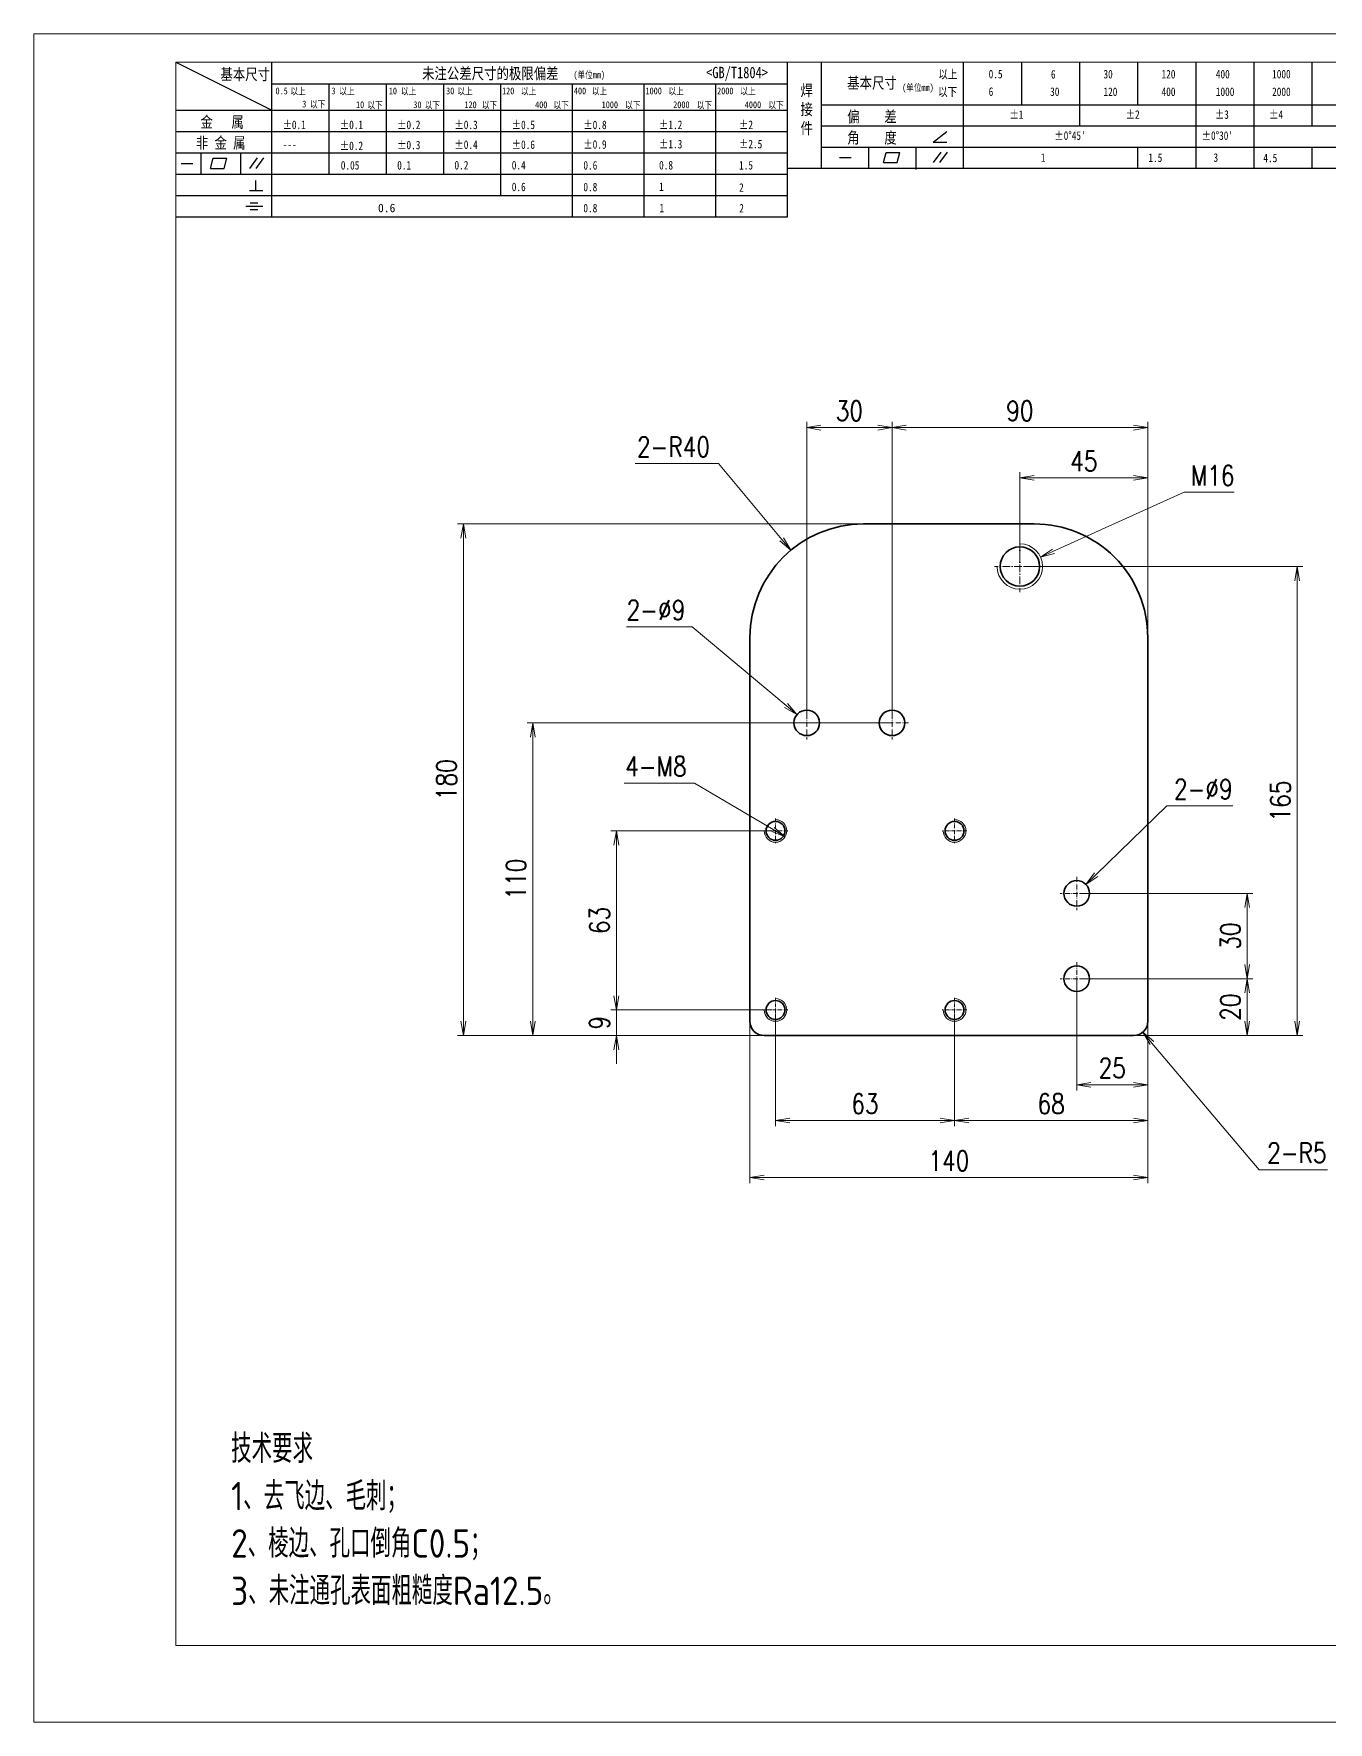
# Model space of a CAD drawing. Header units: millimetres. Extents: x 1333 to 190452, y -42879 to -5704.
# Drawn here: x 172862 to 173317, y -17761 to -17167 of the extents above; entities that cross this region are included whole.
import ezdxf

# ---------------------------------------------------------------- set-up
doc = ezdxf.new("R2010")
doc.units = ezdxf.units.MM
doc.header["$LTSCALE"] = 0.5
doc.linetypes.add('AM_ISO08W050x2', pattern=[9, 6, -0.75, 1.5, -0.75])
doc.linetypes.add('DASHDOT', pattern=[18.5, 12, -3, 0.5, -3])
for name, color, linetype, lineweight in [('中心线', 2, 'AM_ISO08W050x2', 18), ('图框', 7, 'Continuous', 18), ('标注线', 3, 'Continuous', 18)]:
    doc.layers.add(name, color=color, linetype=linetype, lineweight=lineweight)
doc.layers.add('图\\M+19E79\\M+195B6\\M+18E9A', color=7, linetype='Continuous')
doc.layers.add('打印-禁用', color=7, linetype='Continuous', lineweight=15, plot=False)
doc.styles.add('DIM', font='romans.shx', dxfattribs={"width": 0.8, "bigfont": 'bigfont.shx'})
doc.styles.add('国标', font='simfang.ttf', dxfattribs={"width": 0.8})
doc.styles.add('机械长仿宋', font='gbenor.shx', dxfattribs={"height": 1, "bigfont": 'gbcbig.shx'})
doc.dimstyles.new('DEH 1-2$0', dxfattribs={"dimscale": 2, "dimtxt": 3.5, "dimasz": 2.5, "dimexe": 1, "dimexo": 0.625, "dimgap": 1.2, "dimtad": 1, "dimdsep": 46, "dimtxsty": 'DIM', "dimblk": 'OPEN', "dimcen": 0, "dimclrd": 8, "dimclre": 8, "dimclrt": 2, "dimazin": 2, "dimtfac": 0.5, "dimtmove": 0, "dimatfit": 3, "dimldrblk": 'OPEN', "dimfxl": 0, "dimtolj": 2, "dimlwd": 13, "dimlwe": 13, "dimarcsym": 0})
doc.dimstyles.new('DEH 1-2$3', dxfattribs={"dimscale": 2, "dimtxt": 3.5, "dimasz": 2.5, "dimexe": 1, "dimexo": 0.625, "dimgap": 1.2, "dimtad": 1, "dimtoh": 1, "dimdsep": 46, "dimtxsty": 'DIM', "dimblk": 'OPEN', "dimcen": 0, "dimclrd": 8, "dimclre": 8, "dimclrt": 2, "dimazin": 2, "dimtfac": 0.5, "dimtofl": 0, "dimtmove": 0, "dimatfit": 3, "dimldrblk": 'OPEN', "dimfxl": 0, "dimtolj": 2, "dimlwd": 18, "dimlwe": 18, "dimarcsym": 0})
doc.dimstyles.new('DEH 1-2$4', dxfattribs={"dimscale": 2, "dimtxt": 3.5, "dimasz": 2.5, "dimexe": 1, "dimexo": 0.625, "dimgap": 1.2, "dimtad": 1, "dimtoh": 1, "dimdsep": 46, "dimtxsty": 'DIM', "dimblk": 'OPEN', "dimcen": 0, "dimclrd": 8, "dimclre": 8, "dimclrt": 2, "dimazin": 2, "dimtfac": 0.5, "dimtofl": 0, "dimtmove": 0, "dimatfit": 3, "dimldrblk": 'OPEN', "dimfxl": 0, "dimtolj": 2, "dimlwd": 18, "dimlwe": 18, "dimarcsym": 0})

# ---------------------------------------------------------------- blocks, each defined once
blk = doc.blocks.new('GZDEH零件A3图框V01版')
at = {"layer": '图\\M+19E79\\M+195B6\\M+18E9A', "color": 9}
for p, q in [((2882.49, -1554.46), (2899.37, -1562.92)), ((2899.37, -1581.67), (2899.37, -1554.46)), ((2990.09, -1581.67), (2990.09, -1554.46)), ((2996.09, -1573.08), (2996.09, -1554.46)), ((3021.09, -1561.98), (3021.09, -1554.46)), ((3031.31, -1561.98), (3031.31, -1554.46)), ((3041.53, -1561.98), (3041.53, -1554.46)), ((3051.75, -1561.98), (3051.75, -1554.46)), ((3061.98, -1561.98), (3061.98, -1554.46)), ((3072.2, -1561.98), (3072.2, -1554.46)), ((3082.42, -1561.98), (3082.42, -1554.46)), ((2899.37, -1558.24), (2990.09, -1558.24)), ((2909.45, -1574.17), (2909.45, -1558.24)), ((2919.53, -1574.17), (2919.53, -1558.24)), ((2929.61, -1574.17), (2929.61, -1558.24)), ((2939.69, -1577.92), (2939.69, -1558.24)), ((2952.29, -1581.67), (2952.29, -1558.24)), ((2964.89, -1581.67), (2964.89, -1558.24)), ((2977.49, -1581.67), (2977.49, -1558.24)), ((2996.09, -1561.98), (3113.09, -1561.98)), ((3021.09, -1573.08), (3021.09, -1561.98)), ((3041.53, -1565.68), (3041.53, -1561.98)), ((3061.98, -1573.08), (3061.98, -1561.98)), ((3072.2, -1573.08), (3072.2, -1561.98)), ((3082.42, -1565.68), (3082.42, -1561.98)), ((2882.49, -1562.92), (2990.09, -1562.92)), ((2882.49, -1566.67), (2990.09, -1566.67)), ((2996.09, -1565.68), (3113.09, -1565.68)), ((3015.75, -1568.51), (3018.15, -1566.66)), ((2882.49, -1570.42), (2990.09, -1570.42)), ((2886.92, -1574.12), (2886.92, -1570.42)), ((2893.91, -1574.12), (2893.91, -1570.42)), ((2996.09, -1569.38), (3113.09, -1569.38)), ((3004.42, -1573.08), (3004.42, -1569.38)), ((3006.97, -1572.12), (3007.45, -1570.33)), ((3007.45, -1570.33), (3009.86, -1570.33)), ((3009.39, -1572.12), (3009.86, -1570.33)), ((3012.75, -1573.08), (3012.75, -1569.38)), ((3015.75, -1568.51), (3018.15, -1568.51)), ((3015.81, -1572.12), (3017.15, -1570.26)), ((3016.89, -1572.12), (3018.23, -1570.26)), ((3051.75, -1573.08), (3051.75, -1569.38)), ((3082.42, -1573.08), (3082.42, -1569.48)), ((2883.43, -1572.27), (2885.49, -1572.27)), ((2888.59, -1573.16), (2889.07, -1571.37)), ((2888.59, -1573.16), (2891, -1573.16)), ((2889.07, -1571.37), (2891.48, -1571.37)), ((2891, -1573.16), (2891.48, -1571.37)), ((2895.52, -1573.16), (2896.85, -1571.3)), ((2896.6, -1573.16), (2897.94, -1571.3)), ((2990.09, -1573.08), (3113.09, -1573.08)), ((2999.26, -1571.23), (3001.32, -1571.23)), ((3006.97, -1572.12), (3009.39, -1572.12)), ((3012.75, -1573.33), (3012.75, -1573.08)), ((2882.49, -1574.17), (2990.09, -1574.17)), ((2895.42, -1577.05), (2897.81, -1577.05)), ((2896.58, -1577.05), (2896.58, -1575.28)), ((2882.49, -1577.92), (2990.09, -1577.92)), ((2894.79, -1579.77), (2897.77, -1579.77)), ((2895.57, -1579.17), (2896.92, -1579.17)), ((2882.49, -1581.67), (2990.09, -1581.67)), ((2895.57, -1580.37), (2896.93, -1580.37))]:
    blk.add_line(p, q, dxfattribs=at)
at = {"layer": '图框', "linetype": 'Continuous'}
for p, q in [((2882.49, -1554.46), (2882.49, -1832.96)), ((3272.49, -1554.46), (2882.49, -1554.46)), ((2882.49, -1832.96), (3272.49, -1832.96))]:
    blk.add_line(p, q, dxfattribs=at)
at = {"layer": '打印-禁用', "linetype": 'Continuous'}
for p, q in [((2857.49, -1549.46), (2857.49, -1846.46)), ((3277.49, -1549.46), (2857.49, -1549.46)), ((2857.49, -1846.46), (3277.49, -1846.46))]:
    blk.add_line(p, q, dxfattribs=at)
at = {"layer": '图\\M+19E79\\M+195B6\\M+18E9A', "color": 9, "style": '国标', "width": 0.8}
for s, height, p in [('基本尺寸', 2, (2890.33, -1557.58)), ('未注公差尺寸的极限偏差', 2, (2925.81, -1557.44)), ('<GB/T1804>', 2, (2975.78, -1557.27)), ('以上', 1.5, (3016.64, -1557.33)), ('0.5', 1.5, (3025.49, -1557.3)), ('6', 1.5, (3036.45, -1557.34)), ('30', 1.5, (3045.69, -1557.31)), ('120', 1.5, (3055.91, -1557.31)), ('400', 1.5, (3065.46, -1557.31)), ('1000', 1.5, (3075.36, -1557.31)), ('30', 1.2, (2930.04, -1560.11)), ('基本尺寸', 2, (3000.6, -1559.1)), ('以下', 1.5, (3016.58, -1560.43)), ('6', 1.5, (3025.49, -1560.38)), ('30', 1.5, (3036.31, -1560.39)), ('120', 1.5, (3045.69, -1560.41)), ('400', 1.5, (3055.91, -1560.41)), ('1000', 1.5, (3065.46, -1560.41)), ('2000', 1.5, (3075.36, -1560.41)), ('金   属', 2, (2886.82, -1565.98)), ('±0.1', 1.5, (2901.27, -1566.23)), ('±0.1', 1.5, (2911.35, -1566.23)), ('±0.2', 1.5, (2921.43, -1566.23)), ('±0.3', 1.5, (2931.51, -1566.23)), ('±0.5', 1.5, (2941.59, -1566.23)), ('±0.8', 1.5, (2954.19, -1566.23)), ('±1.2', 1.5, (2967.51, -1566.23)), ('±2', 1.5, (2981.58, -1566.23)), ('偏    差', 2, (3000.6, -1565.04)), ('±1', 1.5, (3029.16, -1564.42)), ('±2', 1.5, (3049.61, -1564.42)), ('±3', 1.5, (3065.3, -1564.42)), ('±4', 1.5, (3074.85, -1564.42)), ('非 金 属', 2, (2886.02, -1569.65)), ('±0.3', 1.5, (2921.43, -1569.77)), ('±0.4', 1.5, (2931.51, -1569.71)), ('±0.6', 1.5, (2941.59, -1569.71)), ('±0.9', 1.5, (2954.19, -1569.68)), ('±1.3', 1.5, (2967.51, -1569.62)), ('±2.5', 1.5, (2981.58, -1569.61)), ('角    度', 2, (3000.6, -1568.74)), ("±0%%D45'", 1.5, (3037.06, -1568.12)), ("±0%%D30'", 1.5, (3062.98, -1568.12)), ('---', 1.5, (2901.27, -1569.65)), ('±0.2', 1.5, (2911.35, -1569.92)), ('1', 1.5, (3034.69, -1571.98)), ('1.5', 1.5, (3053.59, -1572.01)), ('3', 1.5, (3065.05, -1571.98)), ('4.5', 1.5, (3073.82, -1572.05)), ('0.1', 1.5, (2921.43, -1573.34)), ('0.2', 1.5, (2931.51, -1573.33)), ('0.4', 1.5, (2941.59, -1573.33)), ('0.6', 1.5, (2954.19, -1573.35)), ('0.8', 1.5, (2967.51, -1573.33)), ('1.5', 1.5, (2981.58, -1573.34)), ('0.6', 1.5, (2941.59, -1577.14)), ('0.8', 1.5, (2954.19, -1577.17)), ('1', 1.5, (2967.51, -1577.12)), ('2', 1.5, (2981.58, -1577.26)), ('0.8', 1.5, (2954.19, -1580.87)), ('1', 1.5, (2967.59, -1580.86)), ('2', 1.5, (2981.62, -1580.89))]:
    blk.add_text(s, height=height, dxfattribs=at).set_placement(p)
at = {"layer": '图\\M+19E79\\M+195B6\\M+18E9A', "color": 9, "lineweight": 15, "style": '国标', "width": 0.8}
for s, p in [('(单位mm)', (2952.44, -1557.27)), ('0.5', (2900.03, -1560.11)), ('以上', (2902.64, -1560.16)), ('3', (2909.88, -1560.11)), ('以上', (2911.25, -1560.16)), ('10', (2919.96, -1560.11)), ('以上', (2922.09, -1560.16)), ('以上', (2932.02, -1560.16)), ('120', (2939.88, -1560.11)), ('以上', (2943.21, -1560.16)), ('400', (2952.52, -1560.11)), ('以上', (2955.68, -1560.16)), ('1000', (2965.12, -1560.11)), ('以上', (2969.16, -1560.16)), ('2000', (2977.72, -1560.11)), ('以上', (2981.8, -1560.16)), ('(单位mm)', (3010.27, -1559.51)), ('3', (2904.73, -1562.41)), ('以下', (2906.1, -1562.46)), ('10', (2914.19, -1562.54)), ('以下', (2916.18, -1562.59)), ('30', (2924.27, -1562.54)), ('以下', (2926.26, -1562.59)), ('120', (2933.26, -1562.54)), ('以下', (2936.34, -1562.59)), ('400', (2945.7, -1562.54)), ('以下', (2948.94, -1562.59)), ('1000', (2957.41, -1562.54)), ('以下', (2961.54, -1562.59)), ('2000', (2969.99, -1562.54)), ('以下', (2974.14, -1562.59)), ('4000', (2982.59, -1562.54)), ('以下', (2986.74, -1562.59))]:
    blk.add_text(s, height=1.2, dxfattribs=at).set_placement(p)
at = {"layer": '图\\M+19E79\\M+195B6\\M+18E9A', "color": 9, "lineweight": 13, "style": '国标'}
blk.add_text('0.6', height=1.5, dxfattribs=at).set_placement((2918.05, -1580.85))
at = {"layer": '图\\M+19E79\\M+195B6\\M+18E9A', "color": 9, "insert": (2992.39, -1558.41), "char_height": 2, "width": 3.1877, "attachment_point": 1, "style": '国标'}
blk.add_mtext('焊\\P接\\P件', dxfattribs=at)
at = {"layer": '图\\M+19E79\\M+195B6\\M+18E9A', "color": 9, "insert": (2911.51, -1573.37), "char_height": 1.5, "attachment_point": 7, "style": '国标'}
blk.add_mtext_dynamic_manual_height_columns('0.05', width=5.1982, gutter_width=12.5, heights=[0], dxfattribs=at)
blk = doc.blocks.new('DEH A3')
at = {"layer": '图框'}
blk.add_blockref('GZDEH零件A3图框V01版', (-2857.49, 1846.46), dxfattribs=at)
blk = doc.blocks.new('_Open')
at = {"color": 0, "linetype": 'ByBlock', "lineweight": -2}
for p, q in [((-1, 0.17), (0, 0)), ((-1, -0.17), (0, 0)), ((0, 0), (-1, 0))]:
    blk.add_line(p, q, dxfattribs=at)
blk = doc.blocks.new('*D39')
at = {"layer": 'Defpoints', "color": 0, "transparency": 16777216}
for p in [(173012.92, -17339.27), (173153.76, -17339.27), (173118.76, -17519.27)]:
    blk.add_point(p, dxfattribs=at)
at = {"layer": '标注线', "color": 8, "lineweight": 13, "transparency": 16777216}
for p, q in [((173152.51, -17339.27), (173010.92, -17339.27)), ((173012.92, -17514.27), (173012.92, -17344.27)), ((173117.51, -17519.27), (173010.92, -17519.27))]:
    blk.add_line(p, q, dxfattribs=at)
at = {"layer": '标注线', "color": 8, "lineweight": 13, "transparency": 16777216, "xscale": 5, "yscale": 5, "zscale": 5}
for p, rotation in [((173012.92, -17339.27), 90), ((173012.92, -17519.27), 270)]:
    blk.add_blockref('_Open', p, dxfattribs=dict(at, rotation=rotation))
at = {"layer": '标注线', "color": 2, "transparency": 16777216, "insert": (173007.02, -17429.27), "char_height": 7, "attachment_point": 5, "rotation": 90, "style": 'DIM'}
blk.add_mtext('\\A2;180', dxfattribs=at)
blk = doc.blocks.new('*D40')
at = {"layer": 'Defpoints', "color": 0, "transparency": 16777216}
for p in [(173113.76, -17514.27), (173253.76, -17514.27), (173253.76, -17569.24)]:
    blk.add_point(p, dxfattribs=at)
at = {"layer": '标注线', "color": 8, "lineweight": 13, "transparency": 16777216}
for p, q in [((173113.76, -17515.52), (173113.76, -17571.24)), ((173253.76, -17515.52), (173253.76, -17571.24)), ((173118.76, -17569.24), (173248.76, -17569.24))]:
    blk.add_line(p, q, dxfattribs=at)
at = {"layer": '标注线', "color": 8, "lineweight": 13, "transparency": 16777216, "xscale": 5, "yscale": 5, "zscale": 5, "rotation": 180}
blk.add_blockref('_Open', (173113.76, -17569.24), dxfattribs=at)
at = {"layer": '标注线', "color": 8, "lineweight": 13, "transparency": 16777216, "xscale": 5, "yscale": 5, "zscale": 5}
blk.add_blockref('_Open', (173253.76, -17569.24), dxfattribs=at)
at = {"layer": '标注线', "color": 2, "transparency": 16777216, "insert": (173183.76, -17563.34), "char_height": 7, "attachment_point": 5, "style": 'DIM'}
blk.add_mtext('\\A2;140', dxfattribs=at)
blk = doc.blocks.new('*D41')
at = {"layer": 'Defpoints', "color": 0, "transparency": 16777216}
for p in [(173163.76, -17409.27), (173037.36, -17519.27), (173118.76, -17519.27)]:
    blk.add_point(p, dxfattribs=at)
at = {"layer": '标注线', "color": 8, "lineweight": 13, "transparency": 16777216}
for p, q in [((173162.51, -17409.27), (173035.36, -17409.27)), ((173037.36, -17414.27), (173037.36, -17514.27)), ((173117.51, -17519.27), (173035.36, -17519.27))]:
    blk.add_line(p, q, dxfattribs=at)
at = {"layer": '标注线', "color": 8, "lineweight": 13, "transparency": 16777216, "xscale": 5, "yscale": 5, "zscale": 5}
for p, rotation in [((173037.36, -17409.27), 90), ((173037.36, -17519.27), 270)]:
    blk.add_blockref('_Open', p, dxfattribs=dict(at, rotation=rotation))
at = {"layer": '标注线', "color": 2, "transparency": 16777216, "insert": (173031.46, -17464.27), "char_height": 7, "attachment_point": 5, "rotation": 90, "style": 'DIM'}
blk.add_mtext('\\A2;110', dxfattribs=at)
blk = doc.blocks.new('*D42')
at = {"layer": 'Defpoints', "color": 0, "transparency": 16777216}
for p in [(173122.76, -17510.27), (173066.77, -17519.27), (173118.76, -17519.27)]:
    blk.add_point(p, dxfattribs=at)
at = {"layer": '标注线', "color": 8, "lineweight": 13, "transparency": 16777216}
for p, q in [((173066.77, -17505.27), (173066.77, -17500.27)), ((173121.51, -17510.27), (173064.77, -17510.27)), ((173066.77, -17510.27), (173066.77, -17519.27)), ((173117.51, -17519.27), (173064.77, -17519.27)), ((173066.77, -17524.27), (173066.77, -17529.27))]:
    blk.add_line(p, q, dxfattribs=at)
at = {"layer": '标注线', "color": 8, "lineweight": 13, "transparency": 16777216, "xscale": 5, "yscale": 5, "zscale": 5}
for p, rotation in [((173066.77, -17510.27), 270), ((173066.77, -17519.27), 90)]:
    blk.add_blockref('_Open', p, dxfattribs=dict(at, rotation=rotation))
at = {"layer": '标注线', "color": 2, "transparency": 16777216, "insert": (173060.87, -17514.77), "char_height": 7, "attachment_point": 5, "rotation": 90, "style": 'DIM'}
blk.add_mtext('\\A2;9', dxfattribs=at)
blk = doc.blocks.new('*D43')
at = {"layer": 'Defpoints', "color": 0, "transparency": 16777216}
for p in [(173066.77, -17447.27), (173122.76, -17447.27), (173122.76, -17510.27)]:
    blk.add_point(p, dxfattribs=at)
at = {"layer": '标注线', "color": 8, "lineweight": 13, "transparency": 16777216}
for p, q in [((173121.51, -17447.27), (173064.77, -17447.27)), ((173066.77, -17505.27), (173066.77, -17452.27)), ((173121.51, -17510.27), (173064.77, -17510.27))]:
    blk.add_line(p, q, dxfattribs=at)
at = {"layer": '标注线', "color": 8, "lineweight": 13, "transparency": 16777216, "xscale": 5, "yscale": 5, "zscale": 5}
for p, rotation in [((173066.77, -17447.27), 90), ((173066.77, -17510.27), 270)]:
    blk.add_blockref('_Open', p, dxfattribs=dict(at, rotation=rotation))
at = {"layer": '标注线', "color": 2, "transparency": 16777216, "insert": (173060.87, -17478.77), "char_height": 7, "attachment_point": 5, "rotation": 90, "style": 'DIM'}
blk.add_mtext('\\A2;63', dxfattribs=at)
blk = doc.blocks.new('*D44')
at = {"layer": 'Defpoints', "color": 0, "transparency": 16777216}
for p in [(173228.76, -17499.27), (173248.76, -17519.27), (173288.71, -17519.27)]:
    blk.add_point(p, dxfattribs=at)
at = {"layer": '标注线', "color": 8, "lineweight": 13, "transparency": 16777216}
for p, q in [((173230.01, -17499.27), (173290.71, -17499.27)), ((173288.71, -17504.27), (173288.71, -17514.27)), ((173250.01, -17519.27), (173290.71, -17519.27))]:
    blk.add_line(p, q, dxfattribs=at)
at = {"layer": '标注线', "color": 8, "lineweight": 13, "transparency": 16777216, "xscale": 5, "yscale": 5, "zscale": 5}
for p, rotation in [((173288.71, -17499.27), 90), ((173288.71, -17519.27), 270)]:
    blk.add_blockref('_Open', p, dxfattribs=dict(at, rotation=rotation))
at = {"layer": '标注线', "color": 2, "transparency": 16777216, "insert": (173282.81, -17509.27), "char_height": 7, "attachment_point": 5, "rotation": 90, "style": 'DIM'}
blk.add_mtext('\\A2;20', dxfattribs=at)
blk = doc.blocks.new('*D45')
at = {"layer": 'Defpoints', "color": 0, "transparency": 16777216}
for p in [(173228.76, -17469.27), (173288.71, -17469.27), (173228.76, -17499.27)]:
    blk.add_point(p, dxfattribs=at)
at = {"layer": '标注线', "color": 8, "lineweight": 13, "transparency": 16777216}
for p, q in [((173230.01, -17469.27), (173290.71, -17469.27)), ((173288.71, -17494.27), (173288.71, -17474.27)), ((173230.01, -17499.27), (173290.71, -17499.27))]:
    blk.add_line(p, q, dxfattribs=at)
at = {"layer": '标注线', "color": 8, "lineweight": 13, "transparency": 16777216, "xscale": 5, "yscale": 5, "zscale": 5}
for p, rotation in [((173288.71, -17469.27), 90), ((173288.71, -17499.27), 270)]:
    blk.add_blockref('_Open', p, dxfattribs=dict(at, rotation=rotation))
at = {"layer": '标注线', "color": 2, "transparency": 16777216, "insert": (173282.81, -17484.27), "char_height": 7, "attachment_point": 5, "rotation": 90, "style": 'DIM'}
blk.add_mtext('\\A2;30', dxfattribs=at)
blk = doc.blocks.new('*D46')
at = {"layer": 'Defpoints', "color": 0, "transparency": 16777216}
for p in [(173208.76, -17354.27), (173306.31, -17354.27), (173248.76, -17519.27)]:
    blk.add_point(p, dxfattribs=at)
at = {"layer": '标注线', "color": 8, "lineweight": 13, "transparency": 16777216}
for p, q in [((173210.01, -17354.27), (173308.31, -17354.27)), ((173306.31, -17514.27), (173306.31, -17359.27)), ((173250.01, -17519.27), (173308.31, -17519.27))]:
    blk.add_line(p, q, dxfattribs=at)
at = {"layer": '标注线', "color": 8, "lineweight": 13, "transparency": 16777216, "xscale": 5, "yscale": 5, "zscale": 5}
for p, rotation in [((173306.31, -17354.27), 90), ((173306.31, -17519.27), 270)]:
    blk.add_blockref('_Open', p, dxfattribs=dict(at, rotation=rotation))
at = {"layer": '标注线', "color": 2, "transparency": 16777216, "insert": (173300.41, -17436.77), "char_height": 7, "attachment_point": 5, "rotation": 90, "style": 'DIM'}
blk.add_mtext('\\A2;165', dxfattribs=at)
blk = doc.blocks.new('*D47')
at = {"layer": 'Defpoints', "color": 0, "transparency": 16777216}
for p in [(173228.76, -17499.27), (173253.76, -17514.27), (173253.76, -17536.6)]:
    blk.add_point(p, dxfattribs=at)
at = {"layer": '标注线', "color": 8, "lineweight": 13, "transparency": 16777216}
for p, q in [((173228.76, -17500.52), (173228.76, -17538.6)), ((173253.76, -17515.52), (173253.76, -17538.6)), ((173233.76, -17536.6), (173248.76, -17536.6))]:
    blk.add_line(p, q, dxfattribs=at)
at = {"layer": '标注线', "color": 8, "lineweight": 13, "transparency": 16777216, "xscale": 5, "yscale": 5, "zscale": 5, "rotation": 180}
blk.add_blockref('_Open', (173228.76, -17536.6), dxfattribs=at)
at = {"layer": '标注线', "color": 8, "lineweight": 13, "transparency": 16777216, "xscale": 5, "yscale": 5, "zscale": 5}
blk.add_blockref('_Open', (173253.76, -17536.6), dxfattribs=at)
at = {"layer": '标注线', "color": 2, "transparency": 16777216, "insert": (173241.26, -17530.7), "char_height": 7, "attachment_point": 5, "style": 'DIM'}
blk.add_mtext('\\A2;25', dxfattribs=at)
blk = doc.blocks.new('*D48')
at = {"layer": 'Defpoints', "color": 0, "transparency": 16777216}
for p in [(173185.76, -17510.27), (173253.76, -17514.27), (173253.76, -17549.15)]:
    blk.add_point(p, dxfattribs=at)
at = {"layer": '标注线', "color": 8, "lineweight": 13, "transparency": 16777216}
for p, q in [((173185.76, -17511.52), (173185.76, -17551.15)), ((173253.76, -17515.52), (173253.76, -17551.15)), ((173190.76, -17549.15), (173248.76, -17549.15))]:
    blk.add_line(p, q, dxfattribs=at)
at = {"layer": '标注线', "color": 8, "lineweight": 13, "transparency": 16777216, "xscale": 5, "yscale": 5, "zscale": 5, "rotation": 180}
blk.add_blockref('_Open', (173185.76, -17549.15), dxfattribs=at)
at = {"layer": '标注线', "color": 8, "lineweight": 13, "transparency": 16777216, "xscale": 5, "yscale": 5, "zscale": 5}
blk.add_blockref('_Open', (173253.76, -17549.15), dxfattribs=at)
at = {"layer": '标注线', "color": 2, "transparency": 16777216, "insert": (173219.76, -17543.25), "char_height": 7, "attachment_point": 5, "style": 'DIM'}
blk.add_mtext('\\A2;68', dxfattribs=at)
blk = doc.blocks.new('*D49')
at = {"layer": 'Defpoints', "color": 0, "transparency": 16777216}
for p in [(173122.76, -17510.27), (173185.76, -17510.27), (173185.76, -17549.15)]:
    blk.add_point(p, dxfattribs=at)
at = {"layer": '标注线', "color": 8, "lineweight": 13, "transparency": 16777216}
for p, q in [((173122.76, -17511.52), (173122.76, -17551.15)), ((173185.76, -17511.52), (173185.76, -17551.15)), ((173127.76, -17549.15), (173180.76, -17549.15))]:
    blk.add_line(p, q, dxfattribs=at)
at = {"layer": '标注线', "color": 8, "lineweight": 13, "transparency": 16777216, "xscale": 5, "yscale": 5, "zscale": 5, "rotation": 180}
blk.add_blockref('_Open', (173122.76, -17549.15), dxfattribs=at)
at = {"layer": '标注线', "color": 8, "lineweight": 13, "transparency": 16777216, "xscale": 5, "yscale": 5, "zscale": 5}
blk.add_blockref('_Open', (173185.76, -17549.15), dxfattribs=at)
at = {"layer": '标注线', "color": 2, "transparency": 16777216, "insert": (173154.26, -17543.25), "char_height": 7, "attachment_point": 5, "style": 'DIM'}
blk.add_mtext('\\A2;63', dxfattribs=at)
blk = doc.blocks.new('*D50')
at = {"layer": 'Defpoints', "color": 0, "transparency": 16777216}
for p in [(173253.76, -17323.07), (173208.76, -17354.27), (173253.76, -17379.27)]:
    blk.add_point(p, dxfattribs=at)
at = {"layer": '标注线', "color": 8, "lineweight": 13, "transparency": 16777216}
for p, q in [((173208.76, -17353.02), (173208.76, -17321.07)), ((173213.76, -17323.07), (173248.76, -17323.07)), ((173253.76, -17378.02), (173253.76, -17321.07))]:
    blk.add_line(p, q, dxfattribs=at)
at = {"layer": '标注线', "color": 8, "lineweight": 13, "transparency": 16777216, "xscale": 5, "yscale": 5, "zscale": 5, "rotation": 180}
blk.add_blockref('_Open', (173208.76, -17323.07), dxfattribs=at)
at = {"layer": '标注线', "color": 8, "lineweight": 13, "transparency": 16777216, "xscale": 5, "yscale": 5, "zscale": 5}
blk.add_blockref('_Open', (173253.76, -17323.07), dxfattribs=at)
at = {"layer": '标注线', "color": 2, "transparency": 16777216, "insert": (173231.26, -17317.17), "char_height": 7, "attachment_point": 5, "style": 'DIM'}
blk.add_mtext('\\A2;45', dxfattribs=at)
blk = doc.blocks.new('*D51')
at = {"layer": 'Defpoints', "color": 0, "transparency": 16777216}
for p in [(173163.76, -17305.4), (173253.76, -17379.27), (173163.76, -17409.27)]:
    blk.add_point(p, dxfattribs=at)
at = {"layer": '标注线', "color": 8, "lineweight": 13, "transparency": 16777216}
for p, q in [((173163.76, -17408.02), (173163.76, -17303.4)), ((173248.76, -17305.4), (173168.76, -17305.4)), ((173253.76, -17378.02), (173253.76, -17303.4))]:
    blk.add_line(p, q, dxfattribs=at)
at = {"layer": '标注线', "color": 8, "lineweight": 13, "transparency": 16777216, "xscale": 5, "yscale": 5, "zscale": 5, "rotation": 180}
blk.add_blockref('_Open', (173163.76, -17305.4), dxfattribs=at)
at = {"layer": '标注线', "color": 8, "lineweight": 13, "transparency": 16777216, "xscale": 5, "yscale": 5, "zscale": 5}
blk.add_blockref('_Open', (173253.76, -17305.4), dxfattribs=at)
at = {"layer": '标注线', "color": 2, "transparency": 16777216, "insert": (173208.76, -17299.5), "char_height": 7, "attachment_point": 5, "style": 'DIM'}
blk.add_mtext('\\A2;90', dxfattribs=at)
blk = doc.blocks.new('*D52')
at = {"layer": 'Defpoints', "color": 0, "transparency": 16777216}
for p in [(173133.76, -17305.4), (173133.76, -17409.27), (173163.76, -17409.27)]:
    blk.add_point(p, dxfattribs=at)
at = {"layer": '标注线', "color": 8, "lineweight": 13, "transparency": 16777216}
for p, q in [((173133.76, -17408.02), (173133.76, -17303.4)), ((173158.76, -17305.4), (173138.76, -17305.4)), ((173163.76, -17408.02), (173163.76, -17303.4))]:
    blk.add_line(p, q, dxfattribs=at)
at = {"layer": '标注线', "color": 8, "lineweight": 13, "transparency": 16777216, "xscale": 5, "yscale": 5, "zscale": 5, "rotation": 180}
blk.add_blockref('_Open', (173133.76, -17305.4), dxfattribs=at)
at = {"layer": '标注线', "color": 8, "lineweight": 13, "transparency": 16777216, "xscale": 5, "yscale": 5, "zscale": 5}
blk.add_blockref('_Open', (173163.76, -17305.4), dxfattribs=at)
at = {"layer": '标注线', "color": 2, "transparency": 16777216, "insert": (173148.76, -17299.5), "char_height": 7, "attachment_point": 5, "style": 'DIM'}
blk.add_mtext('\\A2;30', dxfattribs=at)
blk = doc.blocks.new('*D53')
at = {"layer": 'Defpoints', "color": 0, "transparency": 16777216}
for p in [(173128.15, -17348.55), (173153.76, -17379.27)]:
    blk.add_point(p, dxfattribs=at)
at = {"layer": '标注线', "color": 8, "lineweight": 18, "transparency": 16777216}
for p, q in [((173073.38, -17318.04), (173102.71, -17318.04)), ((173102.71, -17318.04), (173124.95, -17344.71))]:
    blk.add_line(p, q, dxfattribs=at)
at = {"layer": '标注线', "color": 8, "lineweight": 18, "transparency": 16777216, "xscale": 5, "yscale": 5, "zscale": 5, "rotation": 309.817427929498}
blk.add_blockref('_Open', (173128.15, -17348.55), dxfattribs=at)
at = {"layer": '标注线', "color": 2, "transparency": 16777216, "insert": (173086.85, -17312.14), "char_height": 7, "attachment_point": 5, "style": 'DIM'}
blk.add_mtext('\\A2;{\\Fromans,bigfont|c134;2-}R40', dxfattribs=at)
blk = doc.blocks.new('*D54')
at = {"layer": 'Defpoints', "color": 0, "transparency": 16777216}
for p in [(173248.76, -17514.27), (173252, -17518.09)]:
    blk.add_point(p, dxfattribs=at)
at = {"layer": '标注线', "color": 8, "lineweight": 18, "transparency": 16777216}
for p, q in [((173293, -17566.46), (173255.23, -17521.9)), ((173317, -17566.46), (173293, -17566.46))]:
    blk.add_line(p, q, dxfattribs=at)
at = {"layer": '标注线', "color": 8, "lineweight": 18, "transparency": 16777216, "xscale": 5, "yscale": 5, "zscale": 5, "rotation": 130.2853393780395}
blk.add_blockref('_Open', (173252, -17518.09), dxfattribs=at)
at = {"layer": '标注线', "color": 2, "transparency": 16777216, "insert": (173306.2, -17560.56), "char_height": 7, "attachment_point": 5, "style": 'DIM'}
blk.add_mtext('\\A2;{\\Fromans,bigfont|c134;2-}R5', dxfattribs=at)
blk = doc.blocks.new('*D55')
at = {"layer": 'Defpoints', "color": 0, "transparency": 16777216}
for p in [(173130.32, -17406.38), (173137.21, -17412.17)]:
    blk.add_point(p, dxfattribs=at)
at = {"layer": '标注线', "color": 8, "lineweight": 18, "transparency": 16777216}
for p, q in [((173070.29, -17375.47), (173093.49, -17375.47)), ((173093.49, -17375.47), (173126.49, -17403.17))]:
    blk.add_line(p, q, dxfattribs=at)
at = {"layer": '标注线', "color": 8, "lineweight": 18, "transparency": 16777216, "xscale": 5, "yscale": 5, "zscale": 5, "rotation": 319.9893036452985}
blk.add_blockref('_Open', (173130.32, -17406.38), dxfattribs=at)
at = {"layer": '标注线', "color": 2, "transparency": 16777216, "insert": (173080.69, -17369.57), "char_height": 7, "attachment_point": 5, "style": 'DIM'}
blk.add_mtext('\\A2;2-%%c9', dxfattribs=at)
blk = doc.blocks.new('*D56')
at = {"layer": 'Defpoints', "color": 0, "transparency": 16777216}
for p in [(173231.99, -17466.14), (173225.53, -17472.41)]:
    blk.add_point(p, dxfattribs=at)
at = {"layer": '标注线', "color": 8, "lineweight": 18, "transparency": 16777216}
for p, q in [((173260.49, -17438.47), (173235.58, -17462.66)), ((173283.69, -17438.47), (173260.49, -17438.47))]:
    blk.add_line(p, q, dxfattribs=at)
at = {"layer": '标注线', "color": 8, "lineweight": 18, "transparency": 16777216, "xscale": 5, "yscale": 5, "zscale": 5, "rotation": 224.151384150143}
blk.add_blockref('_Open', (173231.99, -17466.14), dxfattribs=at)
at = {"layer": '标注线', "color": 2, "transparency": 16777216, "insert": (173273.29, -17432.57), "char_height": 7, "attachment_point": 5, "style": 'DIM'}
blk.add_mtext('\\A2;2-%%c9', dxfattribs=at)
blk = doc.blocks.new('*D57')
at = {"layer": 'Defpoints', "color": 0, "transparency": 16777216}
for p in [(173119.32, -17445.24), (173126.21, -17449.31)]:
    blk.add_point(p, dxfattribs=at)
at = {"layer": '标注线', "color": 8, "lineweight": 18, "transparency": 16777216}
for p, q in [((173069.48, -17430.45), (173094.28, -17430.45)), ((173094.28, -17430.45), (173121.9, -17446.76))]:
    blk.add_line(p, q, dxfattribs=at)
at = {"layer": '标注线', "color": 8, "lineweight": 18, "transparency": 16777216, "xscale": 5, "yscale": 5, "zscale": 5, "rotation": 329.4373360448885}
blk.add_blockref('_Open', (173126.21, -17449.31), dxfattribs=at)
at = {"layer": '标注线', "color": 2, "transparency": 16777216, "insert": (173080.68, -17424.55), "char_height": 7, "attachment_point": 5, "style": 'DIM'}
blk.add_mtext('\\A2;4-M8', dxfattribs=at)
blk = doc.blocks.new('*D58')
at = {"layer": 'Defpoints', "color": 0, "transparency": 16777216}
for p in [(173216.05, -17350.98), (173201.47, -17357.57)]:
    blk.add_point(p, dxfattribs=at)
at = {"layer": '标注线', "color": 8, "lineweight": 18, "transparency": 16777216}
for p, q in [((173266.58, -17328.13), (173220.61, -17348.92)), ((173284.18, -17328.13), (173266.58, -17328.13))]:
    blk.add_line(p, q, dxfattribs=at)
at = {"layer": '标注线', "color": 8, "lineweight": 18, "transparency": 16777216, "xscale": 5, "yscale": 5, "zscale": 5, "rotation": 204.3341070609768}
blk.add_blockref('_Open', (173216.05, -17350.98), dxfattribs=at)
at = {"layer": '标注线', "color": 2, "transparency": 16777216, "insert": (173276.58, -17322.23), "char_height": 7, "attachment_point": 5, "style": 'DIM'}
blk.add_mtext('\\A2;M16', dxfattribs=at)

msp = doc.modelspace()

# ---------------------------------------------------------------- linework, layer by layer
at = {"color": 7, "lineweight": 35}
for p, q in [((173213.763, -17339.273), (173153.763, -17339.273)), ((173113.763, -17379.273), (173113.763, -17514.273)), ((173253.763, -17514.273), (173253.763, -17379.273)), ((173118.763, -17519.273), (173248.763, -17519.273))]:
    msp.add_line(p, q, dxfattribs=at)
for centre, radius in [((173208.763, -17354.273), 6.918), ((173133.763, -17409.273), 4.5), ((173163.763, -17409.273), 4.5), ((173122.763, -17447.273), 3.324), ((173185.763, -17447.273), 3.324), ((173228.763, -17469.273), 4.5), ((173228.763, -17499.273), 4.5), ((173122.763, -17510.273), 3.324), ((173185.763, -17510.273), 3.324)]:
    msp.add_circle(centre, radius, dxfattribs=at)
for centre, radius, start, end in [((173153.763, -17379.273), 40, 90.000003, 179.999995), ((173213.763, -17379.273), 40, 360, 90.000003), ((173118.763, -17514.273), 5, 179.999995, 269.999997), ((173248.763, -17514.273), 5, 269.999997, 360)]:
    msp.add_arc(centre, radius, start, end, dxfattribs=at)
at = {"layer": '中心线', "linetype": 'DASHDOT', "lineweight": 13, "ltscale": 0.449637}
for p, q in [((173208.763, -17345.281), (173208.763, -17363.266)), ((173217.755, -17354.273), (173199.77, -17354.273))]:
    msp.add_line(p, q, dxfattribs=at)
at = {"layer": '中心线', "linetype": 'DASHDOT', "lineweight": 13, "ltscale": 0.2925}
for p, q in [((173133.763, -17403.423), (173133.763, -17415.123)), ((173163.763, -17403.423), (173163.763, -17415.123)), ((173228.763, -17463.423), (173228.763, -17475.123)), ((173228.763, -17493.423), (173228.763, -17505.123))]:
    msp.add_line(p, q, dxfattribs=at)
at = {"layer": '中心线', "linetype": 'DASHDOT', "lineweight": 13, "ltscale": 0.292499}
for p, q in [((173139.613, -17409.273), (173127.913, -17409.273)), ((173169.613, -17409.273), (173157.913, -17409.273)), ((173234.613, -17469.273), (173222.913, -17469.273)), ((173234.613, -17499.273), (173222.913, -17499.273))]:
    msp.add_line(p, q, dxfattribs=at)
at = {"layer": '中心线', "linetype": 'DASHDOT', "lineweight": 13, "ltscale": 0.216028}
for p, q in [((173122.763, -17442.953), (173122.763, -17451.594)), ((173185.763, -17442.953), (173185.763, -17451.594)), ((173127.083, -17447.273), (173118.442, -17447.273)), ((173190.083, -17447.273), (173181.442, -17447.273)), ((173127.083, -17510.273), (173118.442, -17510.273)), ((173122.763, -17505.953), (173122.763, -17514.594)), ((173190.083, -17510.273), (173181.442, -17510.273)), ((173185.763, -17505.953), (173185.763, -17514.594))]:
    msp.add_line(p, q, dxfattribs=at)
at = {"layer": '标注线'}
for centre, radius in [((173208.763, -17354.273), 8), ((173122.763, -17447.273), 4), ((173185.763, -17447.273), 4), ((173122.763, -17510.273), 4), ((173185.763, -17510.273), 4)]:
    msp.add_arc(centre, radius, 180, 90, dxfattribs=at)

# ---------------------------------------------------------------- block references
at = {"layer": '图框', "xscale": 2, "yscale": 2, "zscale": 2}
msp.add_blockref('DEH A3', (172861.762, -17760.849), dxfattribs=at)

# ---------------------------------------------------------------- texts
at = {"layer": '标注线', "color": 2, "insert": (172931.22, -17719.616), "char_height": 10, "width": 229.64922, "attachment_point": 7, "style": '机械长仿宋'}
msp.add_mtext('\\A2;技术要求\\P1、去飞边、毛刺；\\P2、棱边、孔口倒角C0.5；\\P3、未注通孔表面粗糙度Ra12.5。', dxfattribs=at)

# ---------------------------------------------------------------- dimensions: what is measured, and where the dimension line sits
at = {"layer": '标注线'}
for base, p1, p2, picture, middle in [((173133.763, -17305.402), (173163.763, -17409.273), (173133.763, -17409.273), '*D52', (173148.763, -17299.502)), ((173163.763, -17305.402), (173253.763, -17379.273), (173163.763, -17409.273), '*D51', (173208.763, -17299.502)), ((173253.763, -17323.069), (173208.763, -17354.273), (173253.763, -17379.273), '*D50', (173231.263, -17317.169)), ((173253.763, -17536.6), (173228.763, -17499.273), (173253.763, -17514.273), '*D47', (173241.263, -17530.7)), ((173185.763, -17549.155), (173122.763, -17510.273), (173185.763, -17510.273), '*D49', (173154.263, -17543.255)), ((173253.763, -17549.155), (173185.763, -17510.273), (173253.763, -17514.273), '*D48', (173219.763, -17543.255))]:
    dim = msp.add_linear_dim(base=base, p1=p1, p2=p2, dimstyle='DEH 1-2$0', dxfattribs=at)
    dim.commit()
    dim.dimension.update_dxf_attribs({"geometry": picture, "text_midpoint": middle})
for center, mpoint, picture, middle in [((173153.763, -17379.273), (173128.149, -17348.55), '*D53', (173086.848, -17318.041)), ((173248.763, -17514.273), (173251.996, -17518.087), '*D54', (173306.196, -17566.458))]:
    dim = msp.add_radius_dim(center=center, mpoint=mpoint, text='{\\Fromans,bigfont|c134;2-}<>', dimstyle='DEH 1-2$4', dxfattribs=at)
    dim.commit()
    dim.dimension.update_dxf_attribs({"geometry": picture, "text_midpoint": middle, "dimtype": 164})
for p1, p2, override, picture, middle in [((173201.473, -17357.57), (173216.052, -17350.977), {"dimpost": 'M<>'}, '*D58', (173276.577, -17328.128)), ((173137.209, -17412.166), (173130.316, -17406.38), {"dimpost": '2-%%c<>'}, '*D55', (173080.693, -17375.47)), ((173119.318, -17445.239), (173126.207, -17449.307), {"dimpost": '4-M<>', "dimtmove": 1}, '*D57', (173094.281, -17430.454)), ((173225.534, -17472.408), (173231.992, -17466.139), {"dimpost": '2-%%c<>'}, '*D56', (173273.289, -17438.473))]:
    dim = msp.add_diameter_dim_2p(p1=p1, p2=p2, dimstyle='DEH 1-2$3', override=override, dxfattribs=at)
    dim.commit()
    dim.dimension.update_dxf_attribs({"geometry": picture, "text_midpoint": middle, "dimtype": 163})
for base, p1, p2, picture, middle in [((173012.921, -17339.273), (173118.763, -17519.273), (173153.763, -17339.273), '*D39', (173007.021, -17429.273)), ((173306.309, -17354.273), (173248.763, -17519.273), (173208.763, -17354.273), '*D46', (173300.409, -17436.773)), ((173037.358, -17519.273), (173163.763, -17409.273), (173118.763, -17519.273), '*D41', (173031.458, -17464.273)), ((173066.768, -17447.273), (173122.763, -17510.273), (173122.763, -17447.273), '*D43', (173060.868, -17478.773)), ((173288.708, -17469.273), (173228.763, -17499.273), (173228.763, -17469.273), '*D45', (173282.808, -17484.273)), ((173066.768, -17519.273), (173122.763, -17510.273), (173118.763, -17519.273), '*D42', (173060.868, -17514.773)), ((173288.708, -17519.273), (173228.763, -17499.273), (173248.763, -17519.273), '*D44', (173282.808, -17509.273))]:
    dim = msp.add_linear_dim(base=base, p1=p1, p2=p2, angle=90, dimstyle='DEH 1-2$0', dxfattribs=at)
    dim.commit()
    dim.dimension.update_dxf_attribs({"geometry": picture, "text_midpoint": middle})
dim = msp.add_linear_dim(base=(173253.763, -17569.237), p1=(173113.763, -17514.273), p2=(173253.763, -17514.273), dimstyle='DEH 1-2$0', dxfattribs=at)
dim.commit()
dim.dimension.update_dxf_attribs({"geometry": '*D40', "text_midpoint": (173183.763, -17569.237), "dimtype": 160})

doc.saveas('drawing.dxf')
